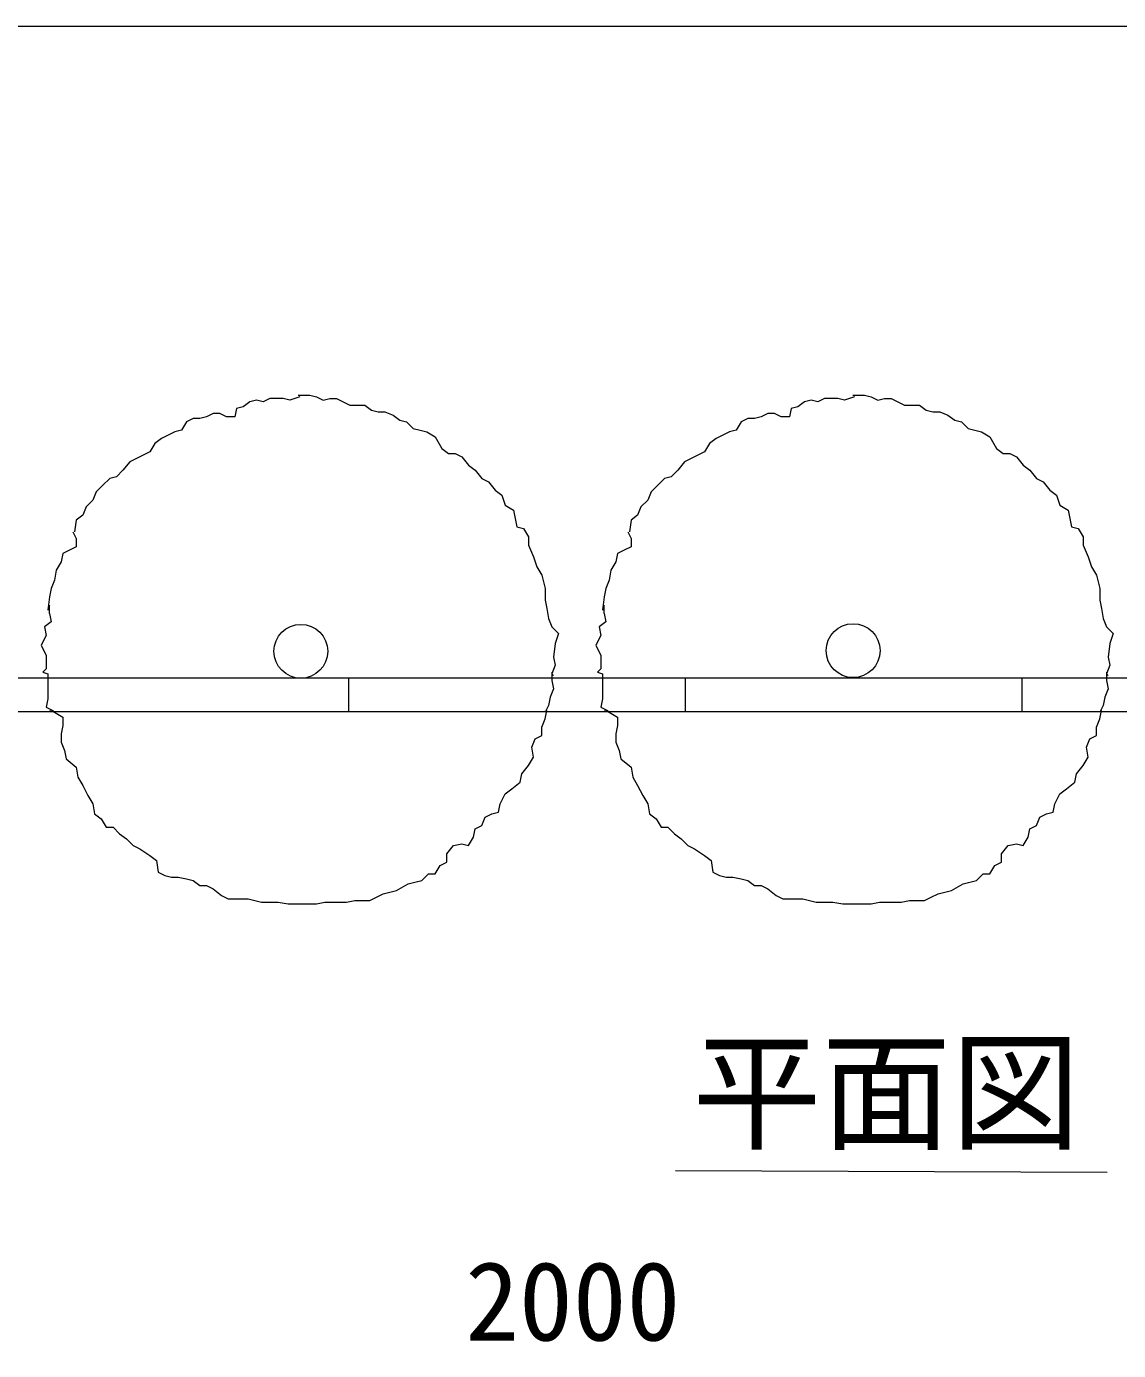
# Model space of a CAD drawing. Units: millimetres on the paper, with parts at other scales. Extents: x 11 to 3029, y 10 to 3833.
# Drawn here: x 60.11 to 92.9, y 151.2 to 190.97 of the extents above; entities that cross this region are included whole.
import ezdxf
from ezdxf.enums import TextEntityAlignment as Align

# ---------------------------------------------------------------- set-up
doc = ezdxf.new("R2010")
doc.units = ezdxf.units.MM
for name, color, linetype, lineweight in [('_0-0_', 7, 'Continuous', 13), ('寸法', 1, 'Continuous', 13), ('本体', 7, 'Continuous', 13)]:
    doc.layers.add(name, color=color, linetype=linetype, lineweight=lineweight)
doc.styles.add('ＭＳ ゴシック', font='')
doc.styles.get('ＭＳ ゴシック').set_extended_font_data('MS Gothic')

msp = doc.modelspace()

# ---------------------------------------------------------------- linework, layer by layer
at = {"layer": '_0-0_', "color": 6}
msp.add_lwpolyline([(284.557, 190.967), (10.744, 190.967), (10.744, 9.785), (284.557, 9.785)], close=True, dxfattribs=at)
at = {"layer": '寸法', "color": 3}
msp.add_line((79.592, 156.603), (92.557, 156.548), dxfattribs=at)
at = {"layer": '本体'}
for p, q in [((67.412, 179.793), (67.212, 179.693)), ((67.613, 179.793), (67.412, 179.793)), ((67.813, 179.793), (67.613, 179.793)), ((68.014, 179.743), (67.813, 179.793)), ((68.314, 179.843), (68.014, 179.743)), ((68.264, 179.893), (68.415, 179.893)), ((68.415, 179.893), (68.615, 179.893)), ((68.615, 179.893), (68.815, 179.843)), ((68.815, 179.843), (69.016, 179.743)), ((69.016, 179.743), (69.216, 179.793)), ((69.216, 179.793), (69.417, 179.793)), ((69.417, 179.793), (69.617, 179.693)), ((84.07, 179.793), (83.869, 179.693)), ((84.27, 179.793), (84.07, 179.793)), ((84.471, 179.793), (84.27, 179.793)), ((84.671, 179.743), (84.471, 179.793)), ((84.972, 179.843), (84.671, 179.743)), ((84.922, 179.893), (85.072, 179.893)), ((85.072, 179.893), (85.272, 179.893)), ((85.272, 179.893), (85.473, 179.843)), ((85.473, 179.843), (85.673, 179.743)), ((85.673, 179.743), (85.873, 179.793)), ((85.873, 179.793), (86.074, 179.793)), ((86.074, 179.793), (86.274, 179.693)), ((66.41, 179.492), (66.36, 179.242)), ((66.611, 179.543), (66.41, 179.492)), ((66.811, 179.693), (66.611, 179.543)), ((67.012, 179.743), (66.811, 179.693)), ((67.212, 179.693), (67.012, 179.743)), ((69.617, 179.693), (69.817, 179.593)), ((69.817, 179.593), (70.018, 179.593)), ((70.018, 179.593), (70.268, 179.593)), ((70.268, 179.593), (70.469, 179.442)), ((70.469, 179.442), (70.669, 179.392)), ((70.669, 179.392), (70.87, 179.392)), ((70.87, 179.392), (71.12, 179.292)), ((83.068, 179.492), (83.018, 179.242)), ((83.268, 179.543), (83.068, 179.492)), ((83.469, 179.693), (83.268, 179.543)), ((83.669, 179.743), (83.469, 179.693)), ((83.869, 179.693), (83.669, 179.743)), ((86.274, 179.693), (86.475, 179.593)), ((86.475, 179.593), (86.675, 179.593)), ((86.675, 179.593), (86.926, 179.593)), ((86.926, 179.593), (87.126, 179.442)), ((87.126, 179.442), (87.326, 179.392)), ((87.326, 179.392), (87.527, 179.392)), ((87.527, 179.392), (87.777, 179.292)), ((64.907, 179.092), (64.757, 178.841)), ((65.108, 179.192), (64.907, 179.092)), ((65.308, 179.192), (65.108, 179.192)), ((65.509, 179.242), (65.308, 179.192)), ((65.709, 179.342), (65.509, 179.242)), ((65.909, 179.342), (65.709, 179.342)), ((66.11, 179.242), (65.909, 179.342)), ((66.36, 179.242), (66.11, 179.242)), ((71.12, 179.292), (71.321, 179.142)), ((71.321, 179.142), (71.521, 179.092)), ((71.521, 179.092), (71.721, 178.891)), ((81.565, 179.092), (81.414, 178.841)), ((81.765, 179.192), (81.565, 179.092)), ((81.965, 179.192), (81.765, 179.192)), ((82.166, 179.242), (81.965, 179.192)), ((82.366, 179.342), (82.166, 179.242)), ((82.567, 179.342), (82.366, 179.342)), ((82.767, 179.242), (82.567, 179.342)), ((83.018, 179.242), (82.767, 179.242)), ((87.777, 179.292), (87.978, 179.142)), ((87.978, 179.142), (88.178, 179.092)), ((88.178, 179.092), (88.379, 178.891)), ((64.156, 178.591), (63.955, 178.44)), ((64.356, 178.691), (64.156, 178.591)), ((64.557, 178.791), (64.356, 178.691)), ((64.757, 178.841), (64.557, 178.791)), ((71.721, 178.891), (71.922, 178.841)), ((71.922, 178.841), (72.122, 178.791)), ((72.122, 178.791), (72.373, 178.641)), ((72.373, 178.641), (72.573, 178.29)), ((80.813, 178.591), (80.613, 178.44)), ((81.013, 178.691), (80.813, 178.591)), ((81.214, 178.791), (81.013, 178.691)), ((81.414, 178.841), (81.214, 178.791)), ((88.379, 178.891), (88.579, 178.841)), ((88.579, 178.841), (88.779, 178.791)), ((88.779, 178.791), (89.03, 178.641)), ((89.03, 178.641), (89.23, 178.29)), ((63.805, 178.19), (63.605, 178.09)), ((63.955, 178.44), (63.805, 178.19)), ((72.573, 178.29), (72.773, 178.14)), ((80.462, 178.19), (80.262, 178.09)), ((80.613, 178.44), (80.462, 178.19)), ((89.23, 178.29), (89.431, 178.14)), ((63.204, 177.889), (63.003, 177.639)), ((63.404, 177.989), (63.204, 177.889)), ((63.605, 178.09), (63.404, 177.989)), ((72.773, 178.14), (72.974, 178.14)), ((72.974, 178.14), (73.174, 178.039)), ((73.174, 178.039), (73.375, 177.789)), ((73.375, 177.789), (73.575, 177.639)), ((79.861, 177.889), (79.661, 177.639)), ((80.062, 177.989), (79.861, 177.889)), ((80.262, 178.09), (80.062, 177.989)), ((89.431, 178.14), (89.631, 178.14)), ((89.631, 178.14), (89.832, 178.039)), ((89.832, 178.039), (90.032, 177.789)), ((90.032, 177.789), (90.232, 177.639)), ((62.603, 177.388), (62.402, 177.188)), ((62.803, 177.438), (62.603, 177.388)), ((63.003, 177.639), (62.803, 177.438)), ((73.575, 177.639), (73.776, 177.388)), ((73.776, 177.388), (73.976, 177.288)), ((79.26, 177.388), (79.059, 177.188)), ((79.46, 177.438), (79.26, 177.388)), ((79.661, 177.639), (79.46, 177.438)), ((90.232, 177.639), (90.433, 177.388)), ((90.433, 177.388), (90.633, 177.288)), ((62.202, 176.987), (62.102, 176.737)), ((62.402, 177.188), (62.202, 176.987)), ((73.976, 177.288), (74.176, 177.037)), ((74.176, 177.037), (74.377, 176.887)), ((78.859, 176.987), (78.759, 176.737)), ((79.059, 177.188), (78.859, 176.987)), ((90.633, 177.288), (90.834, 177.037)), ((90.834, 177.037), (91.034, 176.887)), ((62.102, 176.737), (61.901, 176.536)), ((74.377, 176.887), (74.477, 176.587)), ((78.759, 176.737), (78.558, 176.536)), ((91.034, 176.887), (91.134, 176.587)), ((61.801, 176.286), (61.601, 176.136)), ((61.901, 176.536), (61.801, 176.286)), ((74.477, 176.587), (74.728, 176.436)), ((74.728, 176.436), (74.778, 176.186)), ((78.458, 176.286), (78.258, 176.136)), ((78.558, 176.536), (78.458, 176.286)), ((91.134, 176.587), (91.385, 176.436)), ((91.385, 176.436), (91.435, 176.186)), ((61.601, 176.136), (61.55, 175.785)), ((74.778, 176.186), (74.828, 175.935)), ((74.828, 175.935), (75.028, 175.885)), ((75.028, 175.885), (75.178, 175.635)), ((78.258, 176.136), (78.208, 175.785)), ((91.435, 176.186), (91.485, 175.935)), ((91.485, 175.935), (91.685, 175.885)), ((91.685, 175.885), (91.836, 175.635)), ((61.5, 175.785), (61.601, 175.584)), ((61.601, 175.584), (61.601, 175.334)), ((75.178, 175.635), (75.178, 175.384)), ((78.158, 175.785), (78.258, 175.584)), ((78.258, 175.584), (78.258, 175.334)), ((91.836, 175.635), (91.836, 175.384)), ((61.2, 175.134), (61.15, 174.883)), ((61.4, 175.234), (61.2, 175.134)), ((61.601, 175.334), (61.4, 175.234)), ((75.178, 175.384), (75.329, 175.033)), ((75.329, 175.033), (75.429, 174.733)), ((77.857, 175.134), (77.807, 174.883)), ((78.057, 175.234), (77.857, 175.134)), ((78.258, 175.334), (78.057, 175.234)), ((91.836, 175.384), (91.986, 175.033)), ((91.986, 175.033), (92.086, 174.733)), ((60.999, 174.632), (60.949, 174.332)), ((61.15, 174.883), (60.999, 174.632)), ((75.429, 174.733), (75.579, 174.482)), ((77.657, 174.632), (77.606, 174.332)), ((77.807, 174.883), (77.657, 174.632)), ((92.086, 174.733), (92.237, 174.482)), ((60.949, 174.332), (60.849, 174.081)), ((75.579, 174.482), (75.679, 174.081)), ((77.606, 174.332), (77.506, 174.081)), ((92.237, 174.482), (92.337, 174.081)), ((60.799, 173.831), (60.749, 173.43)), ((60.849, 174.081), (60.799, 173.831)), ((75.679, 174.081), (75.679, 173.731)), ((77.456, 173.831), (77.406, 173.43)), ((77.506, 174.081), (77.456, 173.831)), ((92.337, 174.081), (92.337, 173.731)), ((60.799, 173.58), (60.749, 173.48)), ((60.799, 173.33), (60.799, 173.58)), ((75.679, 173.731), (75.73, 173.48)), ((75.73, 173.48), (75.78, 173.179)), ((77.456, 173.58), (77.406, 173.48)), ((77.456, 173.33), (77.456, 173.58)), ((92.337, 173.731), (92.387, 173.48)), ((92.387, 173.48), (92.437, 173.179)), ((60.849, 173.079), (60.649, 172.929)), ((60.799, 173.33), (60.849, 173.079)), ((75.78, 173.179), (75.88, 172.929)), ((77.506, 173.079), (77.306, 172.929)), ((77.456, 173.33), (77.506, 173.079)), ((92.437, 173.179), (92.537, 172.929)), ((60.699, 172.678), (60.548, 172.378)), ((60.649, 172.929), (60.699, 172.678)), ((75.88, 172.929), (76.08, 172.729)), ((76.08, 172.729), (75.98, 172.428)), ((77.356, 172.678), (77.206, 172.378)), ((77.306, 172.929), (77.356, 172.678)), ((92.537, 172.929), (92.738, 172.729)), ((92.738, 172.729), (92.637, 172.428)), ((60.548, 172.378), (60.699, 172.077)), ((75.98, 172.428), (75.93, 172.027)), ((77.206, 172.378), (77.356, 172.077)), ((92.637, 172.428), (92.587, 172.027)), ((60.699, 172.077), (60.699, 171.676)), ((75.93, 172.027), (75.98, 171.777)), ((77.356, 172.077), (77.356, 171.676)), ((92.587, 172.027), (92.637, 171.777)), ((60.699, 171.676), (60.598, 171.576)), ((60.598, 171.576), (60.749, 171.526)), ((60.749, 171.526), (60.749, 171.276)), ((75.98, 171.777), (75.88, 171.526)), ((75.88, 171.576), (75.88, 171.326)), ((75.88, 171.526), (75.93, 171.476)), ((77.356, 171.676), (77.256, 171.576)), ((77.256, 171.576), (77.406, 171.526)), ((77.406, 171.526), (77.406, 171.276)), ((92.637, 171.777), (92.537, 171.526)), ((92.537, 171.576), (92.537, 171.326)), ((92.537, 171.526), (92.587, 171.476)), ((39.434, 171.401), (134.226, 171.401)), ((60.749, 171.276), (60.749, 171.025)), ((60.749, 171.025), (60.749, 170.775)), ((69.771, 171.401), (69.771, 170.39)), ((75.93, 171.075), (75.83, 170.825)), ((75.88, 171.326), (75.93, 171.075)), ((77.406, 171.276), (77.406, 171.025)), ((77.406, 171.025), (77.406, 170.775)), ((79.884, 171.401), (79.884, 170.39)), ((89.996, 171.401), (89.996, 170.39)), ((92.587, 171.075), (92.487, 170.825)), ((92.537, 171.326), (92.587, 171.075)), ((60.749, 170.775), (60.699, 170.524)), ((75.83, 170.825), (75.78, 170.574)), ((77.406, 170.775), (77.356, 170.524)), ((92.487, 170.825), (92.437, 170.574)), ((39.434, 170.39), (134.226, 170.39)), ((60.699, 170.524), (60.899, 170.424)), ((60.799, 170.424), (60.949, 170.374)), ((60.899, 170.424), (60.949, 170.374)), ((60.949, 170.374), (61.2, 170.223)), ((75.78, 170.574), (75.679, 170.374)), ((75.679, 170.173), (75.73, 170.424)), ((77.356, 170.524), (77.556, 170.424)), ((77.456, 170.424), (77.606, 170.374)), ((77.556, 170.424), (77.606, 170.374)), ((77.606, 170.374), (77.857, 170.223)), ((92.437, 170.574), (92.337, 170.374)), ((92.337, 170.173), (92.387, 170.424)), ((61.2, 169.973), (61.15, 169.722)), ((61.2, 170.223), (61.2, 169.973)), ((75.579, 169.923), (75.679, 170.173)), ((75.579, 169.672), (75.579, 169.923)), ((77.857, 169.973), (77.807, 169.722)), ((77.857, 170.223), (77.857, 169.973)), ((92.237, 169.923), (92.337, 170.173)), ((92.237, 169.672), (92.237, 169.923)), ((61.15, 169.722), (61.15, 169.472)), ((61.15, 169.472), (61.25, 169.221)), ((75.279, 169.322), (75.379, 169.572)), ((75.379, 169.572), (75.579, 169.672)), ((77.807, 169.722), (77.807, 169.472)), ((77.807, 169.472), (77.907, 169.221)), ((91.936, 169.322), (92.036, 169.572)), ((92.036, 169.572), (92.237, 169.672)), ((61.25, 169.221), (61.3, 168.971)), ((75.329, 169.021), (75.279, 169.322)), ((77.907, 169.221), (77.957, 168.971)), ((91.986, 169.021), (91.936, 169.322)), ((61.3, 168.971), (61.601, 168.72)), ((61.601, 168.72), (61.651, 168.42)), ((74.978, 168.52), (75.178, 168.77)), ((75.178, 168.77), (75.329, 169.021)), ((77.957, 168.971), (78.258, 168.72)), ((78.258, 168.72), (78.308, 168.42)), ((91.635, 168.52), (91.836, 168.77)), ((91.836, 168.77), (91.986, 169.021)), ((61.651, 168.42), (61.801, 168.169)), ((74.677, 168.069), (74.928, 168.269)), ((74.928, 168.269), (74.978, 168.52)), ((78.308, 168.42), (78.458, 168.169)), ((91.335, 168.069), (91.585, 168.269)), ((91.585, 168.269), (91.635, 168.52)), ((61.801, 168.169), (61.951, 167.869)), ((61.951, 167.869), (62.102, 167.618)), ((74.327, 167.618), (74.477, 167.919)), ((74.477, 167.919), (74.677, 168.069)), ((78.458, 168.169), (78.609, 167.869)), ((78.609, 167.869), (78.759, 167.618)), ((90.984, 167.618), (91.134, 167.919)), ((91.134, 167.919), (91.335, 168.069)), ((62.102, 167.618), (62.152, 167.317)), ((74.277, 167.368), (74.327, 167.618)), ((78.759, 167.618), (78.809, 167.317)), ((90.934, 167.368), (90.984, 167.618)), ((62.152, 167.317), (62.352, 167.167)), ((62.352, 167.167), (62.502, 166.917)), ((73.776, 166.967), (73.876, 167.217)), ((73.876, 167.217), (74.076, 167.317)), ((74.076, 167.317), (74.277, 167.368)), ((78.809, 167.317), (79.009, 167.167)), ((79.009, 167.167), (79.16, 166.917)), ((90.433, 166.967), (90.533, 167.217)), ((90.533, 167.217), (90.733, 167.317)), ((90.733, 167.317), (90.934, 167.368)), ((62.502, 166.917), (62.703, 166.917)), ((62.703, 166.917), (62.903, 166.716)), ((62.903, 166.716), (63.104, 166.566)), ((73.525, 166.616), (73.575, 166.867)), ((73.575, 166.867), (73.776, 166.967)), ((79.16, 166.917), (79.36, 166.917)), ((79.36, 166.917), (79.56, 166.716)), ((79.56, 166.716), (79.761, 166.566)), ((90.182, 166.616), (90.232, 166.867)), ((90.232, 166.867), (90.433, 166.967)), ((63.104, 166.566), (63.304, 166.365)), ((63.304, 166.365), (63.504, 166.265)), ((63.504, 166.265), (63.805, 166.065)), ((72.723, 166.115), (72.924, 166.365)), ((72.924, 166.365), (73.174, 166.416)), ((73.174, 166.416), (73.375, 166.365)), ((73.375, 166.365), (73.525, 166.616)), ((79.761, 166.566), (79.961, 166.365)), ((79.961, 166.365), (80.162, 166.265)), ((80.162, 166.265), (80.462, 166.065)), ((89.381, 166.115), (89.581, 166.365)), ((89.581, 166.365), (89.832, 166.416)), ((89.832, 166.416), (90.032, 166.365)), ((90.032, 166.365), (90.182, 166.616)), ((63.805, 166.065), (64.005, 165.915)), ((64.005, 165.915), (64.056, 165.564)), ((72.523, 165.764), (72.723, 165.864)), ((72.723, 165.864), (72.723, 166.115)), ((80.462, 166.065), (80.663, 165.915)), ((80.663, 165.915), (80.713, 165.564)), ((89.18, 165.764), (89.381, 165.864)), ((89.381, 165.864), (89.381, 166.115)), ((64.056, 165.564), (64.256, 165.464)), ((64.256, 165.464), (64.456, 165.414)), ((71.972, 165.313), (72.172, 165.514)), ((72.172, 165.514), (72.373, 165.514)), ((72.373, 165.514), (72.523, 165.764)), ((80.713, 165.564), (80.913, 165.464)), ((80.913, 165.464), (81.114, 165.414)), ((88.629, 165.313), (88.83, 165.514)), ((88.83, 165.514), (89.03, 165.514)), ((89.03, 165.514), (89.18, 165.764)), ((64.456, 165.414), (64.657, 165.414)), ((64.657, 165.414), (64.907, 165.363)), ((64.907, 165.363), (65.108, 165.313)), ((65.108, 165.313), (65.308, 165.163)), ((65.308, 165.163), (65.509, 165.163)), ((65.509, 165.163), (65.709, 165.063)), ((65.709, 165.063), (65.959, 164.862)), ((71.22, 165.013), (71.571, 165.213)), ((71.571, 165.213), (71.771, 165.263)), ((71.771, 165.263), (71.972, 165.313)), ((81.114, 165.414), (81.314, 165.414)), ((81.314, 165.414), (81.565, 165.363)), ((81.565, 165.363), (81.765, 165.313)), ((81.765, 165.313), (81.965, 165.163)), ((81.965, 165.163), (82.166, 165.163)), ((82.166, 165.163), (82.366, 165.063)), ((82.366, 165.063), (82.617, 164.862)), ((87.878, 165.013), (88.228, 165.213)), ((88.228, 165.213), (88.429, 165.263)), ((88.429, 165.263), (88.629, 165.313)), ((65.959, 164.862), (66.16, 164.762)), ((66.16, 164.762), (66.36, 164.762)), ((66.36, 164.762), (66.561, 164.762)), ((66.561, 164.762), (66.761, 164.762)), ((66.761, 164.762), (66.962, 164.712)), ((66.962, 164.712), (67.162, 164.662)), ((67.162, 164.662), (67.412, 164.662)), ((67.412, 164.662), (67.663, 164.662)), ((67.663, 164.662), (67.964, 164.612)), ((68.815, 164.612), (69.066, 164.662)), ((69.066, 164.662), (69.266, 164.662)), ((69.266, 164.662), (69.517, 164.662)), ((69.517, 164.662), (69.717, 164.662)), ((69.717, 164.662), (69.968, 164.712)), ((69.968, 164.712), (70.218, 164.712)), ((70.218, 164.712), (70.419, 164.712)), ((70.419, 164.712), (70.619, 164.812)), ((70.619, 164.812), (70.819, 164.912)), ((70.819, 164.912), (71.02, 164.963)), ((71.02, 164.963), (71.22, 165.013)), ((82.617, 164.862), (82.817, 164.762)), ((82.817, 164.762), (83.018, 164.762)), ((83.018, 164.762), (83.218, 164.762)), ((83.218, 164.762), (83.418, 164.762)), ((83.418, 164.762), (83.619, 164.712)), ((83.619, 164.712), (83.819, 164.662)), ((83.819, 164.662), (84.07, 164.662)), ((84.07, 164.662), (84.32, 164.662)), ((84.32, 164.662), (84.621, 164.612)), ((85.473, 164.612), (85.723, 164.662)), ((85.723, 164.662), (85.924, 164.662)), ((85.924, 164.662), (86.174, 164.662)), ((86.174, 164.662), (86.375, 164.662)), ((86.375, 164.662), (86.625, 164.712)), ((86.625, 164.712), (86.876, 164.712)), ((86.876, 164.712), (87.076, 164.712)), ((87.076, 164.712), (87.276, 164.812)), ((87.276, 164.812), (87.477, 164.912)), ((87.477, 164.912), (87.677, 164.963)), ((87.677, 164.963), (87.878, 165.013)), ((67.964, 164.612), (68.164, 164.612)), ((68.164, 164.612), (68.364, 164.612)), ((68.364, 164.612), (68.615, 164.612)), ((68.615, 164.612), (68.815, 164.612)), ((84.621, 164.612), (84.821, 164.612)), ((84.821, 164.612), (85.022, 164.612)), ((85.022, 164.612), (85.272, 164.612)), ((85.272, 164.612), (85.473, 164.612))]:
    msp.add_line(p, q, dxfattribs=at)
for centre in [(68.343, 172.199), (84.927, 172.218)]:
    msp.add_circle(centre, 0.809, dxfattribs=at)

# ---------------------------------------------------------------- texts
at = {"layer": '寸法', "color": 3, "style": 'ＭＳ ゴシック'}
msp.add_text('平面図\u3000', height=2.848, dxfattribs=at).set_placement((80.098, 156.677), align=Align.BOTTOM_LEFT)
msp.add_text('2000', height=2.374, dxfattribs=at).set_placement((76.51, 152.683), align=Align.MIDDLE_CENTER)

doc.saveas('drawing.dxf')
